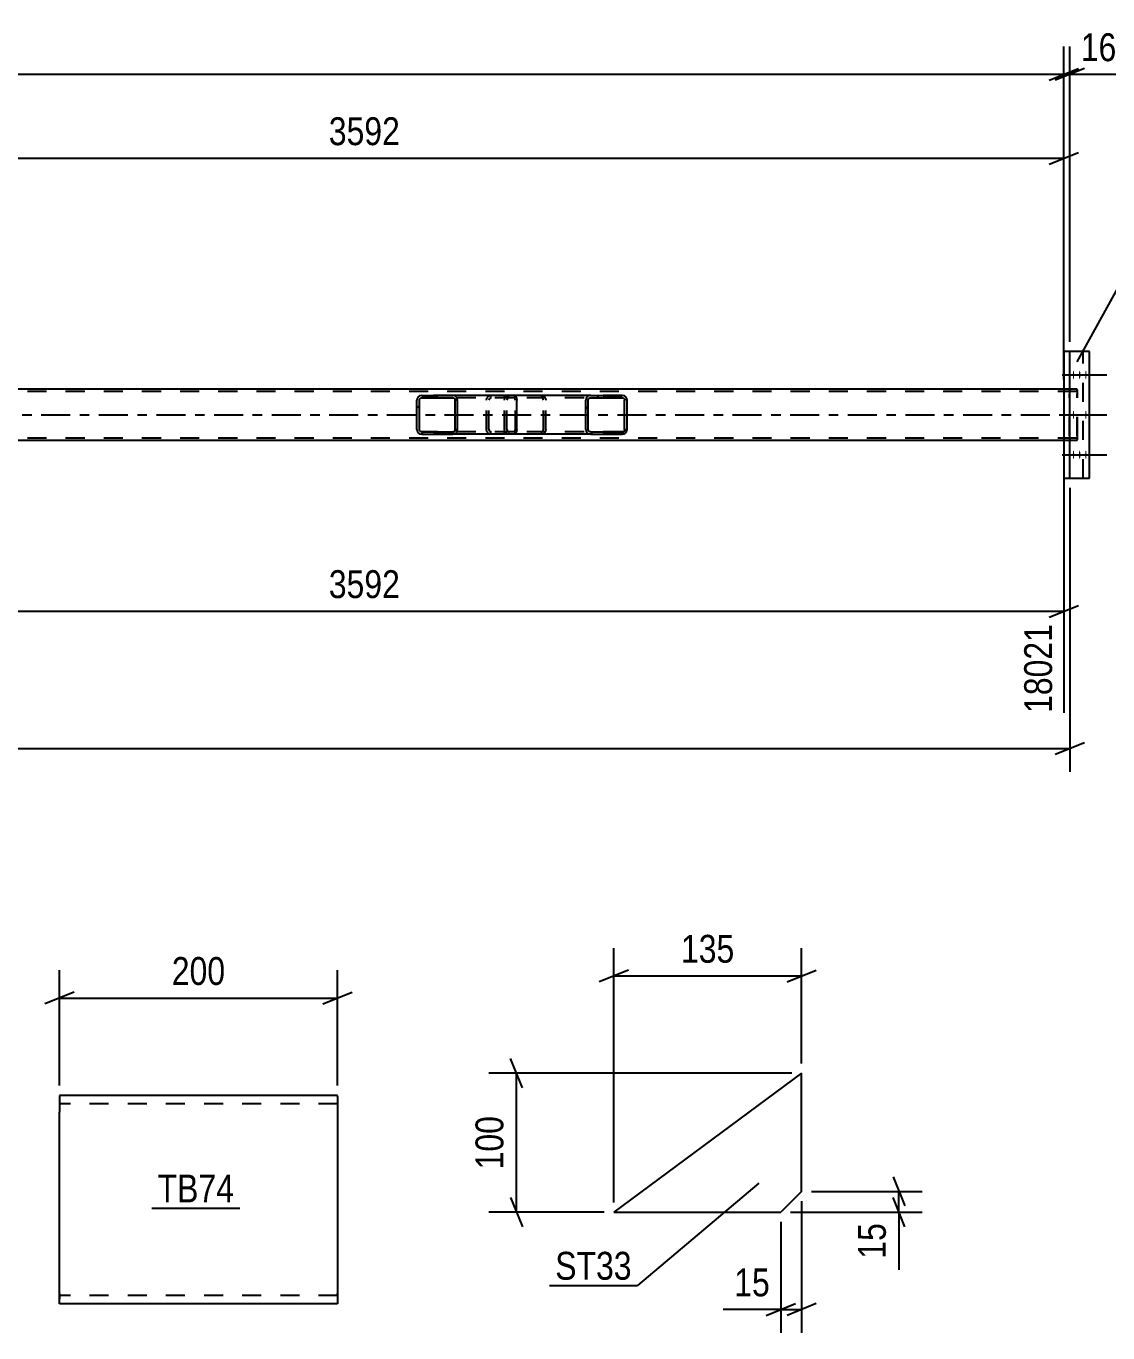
# Model space of a CAD drawing. Header units: millimetres. Extents: x 0 to 841, y 0 to 594.
# Drawn here: x 614.4 to 725.6, y 128.6 to 262.8 of the extents above; entities that cross this region are included whole.
import ezdxf

# ---------------------------------------------------------------- set-up
doc = ezdxf.new("R2010")
doc.units = ezdxf.units.MM
doc.linetypes.add('DXK_LINE_DOT2', pattern=[3.9198, 1.9599, -1.9599])
doc.linetypes.add('DXK_LINE_DOT3', pattern=[5.9187, 2.979, -0.9799, 0.9799, -0.9799])
doc.styles.add('Arial Narrow', font='ARIALN.TTF', dxfattribs={"height": 0.2})

# ---------------------------------------------------------------- blocks, each defined once
blk = doc.blocks.new('Part-717033707-3435 - 3292')
at = {"linetype": 'Continuous'}
h = blk.add_hatch(dxfattribs=at)
h.set_pattern_fill('', scale=0.7, style=0, pattern_type=0)
h.set_pattern_definition([(45, (658.716, 224.5906), (-1.57154, 1.57154), [])])
h.paths.add_polyline_path([(658.75, 224.41), (658.72, 224.59), (658.61, 224.75), (658.44, 224.85), (658.25, 224.89), (655.07, 224.89), (654.87, 224.85), (654.71, 224.75), (654.6, 224.59), (654.56, 224.41), (654.56, 221.37), (654.6, 221.18), (654.71, 221.03), (654.87, 220.92), (655.07, 220.89), (658.25, 220.89), (658.44, 220.92), (658.61, 221.03), (658.72, 221.18), (658.75, 221.37)])
h.paths.add_polyline_path([(658.48, 221.28), (658.43, 221.2), (658.35, 221.15), (658.25, 221.13), (655.07, 221.13), (654.97, 221.15), (654.89, 221.2), (654.83, 221.28), (654.82, 221.37), (654.82, 224.41), (654.83, 224.5), (654.89, 224.58), (654.97, 224.63), (655.07, 224.65), (658.25, 224.65), (658.35, 224.63), (658.43, 224.58), (658.48, 224.5), (658.5, 224.41), (658.5, 221.37)])
at = {"color": 2, "linetype": 'Continuous'}
for p, q in [((654.6, 224.59), (654.56, 224.41)), ((654.56, 221.37), (654.56, 224.41)), ((654.82, 224.41), (654.83, 224.5)), ((654.82, 221.37), (654.82, 224.41)), ((654.83, 224.5), (654.89, 224.58)), ((655.07, 224.89), (654.87, 224.85)), ((654.89, 224.58), (654.97, 224.63)), ((654.97, 224.63), (655.07, 224.65)), ((655.07, 224.89), (658.25, 224.89)), ((655.07, 224.65), (658.25, 224.65)), ((664.55, 224.89), (658.25, 224.89)), ((658.44, 224.85), (658.25, 224.89)), ((658.25, 224.65), (658.35, 224.63)), ((658.35, 224.63), (658.43, 224.58)), ((658.43, 224.58), (658.48, 224.5)), ((658.48, 224.5), (658.5, 224.41)), ((658.5, 221.37), (658.5, 224.41)), ((658.75, 224.41), (658.72, 224.59)), ((658.75, 221.37), (658.75, 224.41)), ((664.55, 224.89), (664.66, 224.85)), ((664.66, 224.85), (664.74, 224.75)), ((664.74, 224.75), (664.8, 224.59)), ((664.8, 224.59), (664.82, 224.41)), ((664.82, 221.37), (664.82, 224.41)), ((654.56, 221.37), (654.6, 221.18)), ((654.83, 221.28), (654.82, 221.37)), ((654.89, 221.2), (654.83, 221.28)), ((654.87, 220.92), (655.07, 220.89)), ((654.97, 221.15), (654.89, 221.2)), ((655.07, 221.13), (654.97, 221.15)), ((655.07, 221.13), (658.25, 221.13)), ((655.07, 220.89), (658.25, 220.89)), ((658.35, 221.15), (658.25, 221.13)), ((658.25, 220.89), (658.44, 220.92)), ((664.55, 220.89), (658.25, 220.89)), ((658.43, 221.2), (658.35, 221.15)), ((658.48, 221.28), (658.43, 221.2)), ((658.5, 221.37), (658.48, 221.28)), ((658.72, 221.18), (658.75, 221.37)), ((664.66, 220.92), (664.55, 220.89)), ((664.74, 221.03), (664.66, 220.92)), ((664.8, 221.18), (664.74, 221.03)), ((664.82, 221.37), (664.8, 221.18))]:
    blk.add_line(p, q, dxfattribs=at)
at = {"color": 7, "linetype": 'DXK_LINE_DOT2'}
for p, q in [((658.25, 224.89), (655.07, 224.89)), ((664.55, 224.65), (655.07, 224.65)), ((661.72, 224.41), (661.75, 224.59)), ((661.72, 221.37), (661.72, 224.41)), ((661.99, 224.5), (661.97, 224.41)), ((661.97, 221.37), (661.97, 224.41)), ((662.04, 224.58), (661.99, 224.5)), ((662.03, 224.85), (662.22, 224.89)), ((662.12, 224.63), (662.04, 224.58)), ((662.22, 224.65), (662.12, 224.63)), ((663.56, 224.65), (663.56, 224.89)), ((664.6, 224.63), (664.55, 224.65)), ((664.65, 224.58), (664.6, 224.63)), ((664.68, 224.5), (664.65, 224.58)), ((664.69, 224.41), (664.68, 224.5)), ((664.69, 221.37), (664.69, 224.41)), ((664.55, 221.13), (655.07, 221.13)), ((658.25, 220.89), (655.07, 220.89)), ((661.75, 221.18), (661.72, 221.37)), ((661.97, 221.37), (661.99, 221.28)), ((661.99, 221.28), (662.04, 221.2)), ((662.22, 220.89), (662.03, 220.92)), ((662.04, 221.2), (662.06, 221.18)), ((662.06, 221.18), (662.12, 221.15)), ((662.12, 221.15), (662.22, 221.13)), ((663.56, 220.89), (663.56, 221.13)), ((664.55, 221.13), (664.6, 221.15)), ((664.6, 221.15), (664.65, 221.2)), ((664.65, 221.2), (664.68, 221.28)), ((664.68, 221.28), (664.69, 221.37))]:
    blk.add_line(p, q, dxfattribs=at)
at = {"color": 2, "linetype": 'Continuous'}
for centre, start, end in [((655.05, 224.39), 111.1941, 156.1506), ((658.27, 224.39), 23.8494, 68.8059), ((655.05, 221.38), 203.8494, 248.8059), ((658.27, 221.38), 291.1941, 336.1506)]:
    blk.add_arc(centre, 0.492, start, end, dxfattribs=at)
at = {"color": 7, "linetype": 'DXK_LINE_DOT2'}
for centre, start, end in [((662.2, 224.39), 111.1941, 156.1506), ((662.2, 221.38), 203.8494, 248.8059)]:
    blk.add_arc(centre, 0.492, start, end, dxfattribs=at)
blk = doc.blocks.new('Part-717033707-3454 - 3292')
at = {"linetype": 'Continuous'}
h = blk.add_hatch(dxfattribs=at)
h.set_pattern_fill('', scale=0.7, style=0, pattern_type=0)
h.set_pattern_definition([(45, (676.1276, 224.5906), (-1.57154, 1.57154), [])])
h.paths.add_polyline_path([(676.17, 224.41), (676.13, 224.59), (676.02, 224.75), (675.85, 224.85), (675.66, 224.89), (672.42, 224.89), (672.23, 224.85), (672.06, 224.75), (671.95, 224.59), (671.91, 224.41), (671.91, 221.37), (671.95, 221.18), (672.06, 221.03), (672.23, 220.92), (672.42, 220.89), (675.66, 220.89), (675.85, 220.92), (676.02, 221.03), (676.13, 221.18), (676.17, 221.37)])
h.paths.add_polyline_path([(675.89, 221.28), (675.84, 221.2), (675.75, 221.15), (675.66, 221.13), (672.42, 221.13), (672.32, 221.15), (672.24, 221.2), (672.18, 221.28), (672.17, 221.37), (672.17, 224.41), (672.18, 224.5), (672.24, 224.58), (672.32, 224.63), (672.42, 224.65), (675.66, 224.65), (675.75, 224.63), (675.84, 224.58), (675.89, 224.5), (675.91, 224.41), (675.91, 221.37)])
at = {"color": 7, "linetype": 'DXK_LINE_DOT2'}
for p, q in [((663.56, 224.41), (663.6, 224.59)), ((663.56, 221.37), (663.56, 224.41)), ((663.83, 224.5), (663.82, 224.41)), ((663.82, 221.37), (663.82, 224.41)), ((663.89, 224.58), (663.83, 224.5)), ((663.88, 224.85), (664.07, 224.89)), ((663.97, 224.63), (663.89, 224.58)), ((664.07, 224.65), (663.97, 224.63)), ((664.55, 224.89), (664.07, 224.89)), ((675.66, 224.65), (664.07, 224.65)), ((667.31, 224.89), (667.5, 224.85)), ((667.4, 224.63), (667.31, 224.65)), ((667.49, 224.58), (667.4, 224.63)), ((667.54, 224.5), (667.49, 224.58)), ((667.56, 224.41), (667.54, 224.5)), ((667.56, 221.37), (667.56, 224.41)), ((667.78, 224.59), (667.82, 224.41)), ((667.82, 221.37), (667.82, 224.41)), ((675.66, 224.89), (672.42, 224.89)), ((663.6, 221.18), (663.56, 221.37)), ((663.82, 221.37), (663.83, 221.28)), ((663.83, 221.28), (663.89, 221.2)), ((664.07, 220.89), (663.88, 220.92)), ((663.89, 221.2), (663.97, 221.15)), ((663.97, 221.15), (664.07, 221.13)), ((675.66, 221.13), (664.07, 221.13)), ((664.55, 220.89), (664.07, 220.89)), ((667.31, 221.13), (667.4, 221.15)), ((667.5, 220.92), (667.31, 220.89)), ((667.4, 221.15), (667.49, 221.2)), ((667.49, 221.2), (667.54, 221.28)), ((667.54, 221.28), (667.56, 221.37)), ((667.82, 221.37), (667.78, 221.18)), ((675.66, 220.89), (672.42, 220.89))]:
    blk.add_line(p, q, dxfattribs=at)
at = {"color": 2, "linetype": 'Continuous'}
for p, q in [((672.42, 224.89), (664.55, 224.89)), ((671.95, 224.59), (671.91, 224.41)), ((671.91, 221.37), (671.91, 224.41)), ((672.17, 224.41), (672.18, 224.5)), ((672.17, 221.37), (672.17, 224.41)), ((672.18, 224.5), (672.24, 224.58)), ((672.42, 224.89), (672.23, 224.85)), ((672.24, 224.58), (672.32, 224.63)), ((672.32, 224.63), (672.42, 224.65)), ((672.42, 224.89), (675.66, 224.89)), ((672.42, 224.65), (675.66, 224.65)), ((675.85, 224.85), (675.66, 224.89)), ((675.66, 224.65), (675.75, 224.63)), ((675.75, 224.63), (675.84, 224.58)), ((675.84, 224.58), (675.89, 224.5)), ((675.89, 224.5), (675.91, 224.41)), ((675.91, 221.37), (675.91, 224.41)), ((676.17, 224.41), (676.13, 224.59)), ((676.17, 221.37), (676.17, 224.41)), ((672.42, 220.89), (664.55, 220.89)), ((671.91, 221.37), (671.95, 221.18)), ((672.18, 221.28), (672.17, 221.37)), ((672.24, 221.2), (672.18, 221.28)), ((672.23, 220.92), (672.42, 220.89)), ((672.32, 221.15), (672.24, 221.2)), ((672.42, 221.13), (672.32, 221.15)), ((672.42, 221.13), (675.66, 221.13)), ((672.42, 220.89), (675.66, 220.89)), ((675.75, 221.15), (675.66, 221.13)), ((675.66, 220.89), (675.85, 220.92)), ((675.84, 221.2), (675.75, 221.15)), ((675.89, 221.28), (675.84, 221.2)), ((675.91, 221.37), (675.89, 221.28)), ((676.13, 221.18), (676.17, 221.37))]:
    blk.add_line(p, q, dxfattribs=at)
at = {"color": 7, "linetype": 'DXK_LINE_DOT2'}
for centre, start, end in [((664.05, 224.39), 110.7583, 155.6801), ((667.33, 224.39), 24.3199, 69.2417), ((664.05, 221.39), 204.3199, 249.2417), ((667.33, 221.39), 290.7583, 335.6801)]:
    blk.add_arc(centre, 0.496, start, end, dxfattribs=at)
at = {"color": 2, "linetype": 'Continuous'}
for centre, start, end in [((672.4, 224.39), 110.7583, 155.68), ((675.68, 224.39), 24.32, 69.2417), ((672.4, 221.39), 204.32, 249.2417), ((675.68, 221.39), 290.7583, 335.68)]:
    blk.add_arc(centre, 0.496, start, end, dxfattribs=at)
blk = doc.blocks.new('Part-717033707-3483 - 3292')
at = {"color": 2, "linetype": 'Continuous'}
for p, q in [((723.66, 229.39), (721.02, 229.39)), ((721.02, 229.39), (721.02, 216.39)), ((721.65, 216.39), (721.65, 229.39)), ((723.66, 216.39), (723.66, 229.39)), ((721.02, 216.39), (723.66, 216.39))]:
    blk.add_line(p, q, dxfattribs=at)
at = {"color": 7, "linetype": 'DXK_LINE_DOT2'}
blk.add_line((723.03, 216.39), (723.03, 229.39), dxfattribs=at)
blk = doc.blocks.new('Part-717033707-3524 - 3292')
at = {"color": 7, "linetype": 'DXK_LINE_DOT2'}
for p, q in [((722.36, 225.29), (59.62, 225.29)), ((722.36, 225.53), (721.02, 225.53)), ((721.62, 225.23), (721.61, 225.05)), ((721.61, 220.73), (721.61, 225.05)), ((721.63, 225.39), (721.62, 225.23)), ((721.66, 225.49), (721.63, 225.39)), ((721.65, 225.14), (721.66, 225.22)), ((721.65, 225.07), (721.65, 225.14)), ((721.65, 225.05), (721.65, 225.07)), ((721.65, 220.73), (721.65, 225.05)), ((721.69, 225.53), (721.66, 225.49)), ((721.66, 225.22), (721.67, 225.27)), ((721.67, 225.27), (721.69, 225.29)), ((722.39, 225.49), (722.36, 225.53)), ((722.36, 225.29), (722.38, 225.27)), ((722.38, 225.27), (722.39, 225.22)), ((722.42, 225.39), (722.39, 225.49)), ((722.39, 225.22), (722.4, 225.14)), ((722.4, 225.14), (722.4, 225.05)), ((722.4, 220.73), (722.4, 225.05)), ((722.43, 225.23), (722.42, 225.39)), ((722.44, 225.05), (722.43, 225.23)), ((722.44, 220.73), (722.44, 225.05)), ((722.36, 220.49), (59.62, 220.49)), ((722.36, 220.25), (721.02, 220.25)), ((721.61, 220.73), (721.62, 220.54)), ((721.62, 220.54), (721.63, 220.39)), ((721.63, 220.39), (721.66, 220.28)), ((721.65, 220.64), (721.65, 220.73)), ((721.66, 220.56), (721.65, 220.64)), ((721.67, 220.51), (721.66, 220.56)), ((721.66, 220.28), (721.69, 220.25)), ((721.69, 220.49), (721.67, 220.51)), ((722.38, 220.51), (722.36, 220.49)), ((722.36, 220.25), (722.39, 220.28)), ((722.39, 220.56), (722.38, 220.51)), ((722.4, 220.64), (722.39, 220.56)), ((722.39, 220.28), (722.42, 220.39)), ((722.4, 220.73), (722.4, 220.64)), ((722.42, 220.39), (722.43, 220.54)), ((722.43, 220.54), (722.44, 220.73))]:
    blk.add_line(p, q, dxfattribs=at)
at = {"color": 2, "linetype": 'Continuous'}
for p, q in [((721.02, 225.53), (582.54, 225.53)), ((721.02, 220.25), (582.54, 220.25))]:
    blk.add_line(p, q, dxfattribs=at)
at = {"color": 7, "linetype": 'DXK_LINE_DOT3'}
blk.add_line((59.62, 222.89), (722.02, 222.89), dxfattribs=at)
blk = doc.blocks.new('Bolt-717033707-3553 - 3292')
at = {"linetype": 'Continuous'}
for points in [[(721.95, 226.99), (721.95, 227.08), (721.96, 227.17), (721.97, 227.25), (721.97, 227.31), (721.99, 227.37), (722, 227.41), (722.01, 227.42), (722.03, 227.42), (722.04, 227.41), (722.05, 227.37), (722.07, 227.31), (722.08, 227.25), (722.08, 227.17), (722.09, 227.08), (722.09, 226.99), (722.09, 226.9), (722.08, 226.81), (722.08, 226.73), (722.07, 226.66), (722.05, 226.61), (722.04, 226.57), (722.03, 226.55), (722.01, 226.55), (722, 226.57), (721.99, 226.61), (721.97, 226.66), (721.97, 226.73), (721.96, 226.81), (721.95, 226.9)], [(722.59, 226.99), (722.59, 227.08), (722.59, 227.17), (722.6, 227.25), (722.61, 227.31), (722.62, 227.37), (722.64, 227.41), (722.65, 227.42), (722.66, 227.42), (722.68, 227.41), (722.69, 227.37), (722.7, 227.31), (722.71, 227.25), (722.72, 227.17), (722.72, 227.08), (722.72, 226.99), (722.72, 226.9), (722.72, 226.81), (722.71, 226.73), (722.7, 226.66), (722.69, 226.61), (722.68, 226.57), (722.66, 226.55), (722.65, 226.55), (722.64, 226.57), (722.62, 226.61), (722.61, 226.66), (722.6, 226.73), (722.59, 226.81), (722.59, 226.9)], [(723.22, 226.99), (723.23, 227.08), (723.23, 227.17), (723.24, 227.25), (723.25, 227.31), (723.26, 227.37), (723.27, 227.41), (723.29, 227.42), (723.3, 227.42), (723.31, 227.41), (723.33, 227.37), (723.34, 227.31), (723.35, 227.25), (723.35, 227.17), (723.36, 227.08), (723.36, 226.99), (723.36, 226.9), (723.35, 226.81), (723.35, 226.73), (723.34, 226.66), (723.33, 226.61), (723.31, 226.57), (723.3, 226.55), (723.29, 226.55), (723.27, 226.57), (723.26, 226.61), (723.25, 226.66), (723.24, 226.73), (723.23, 226.81), (723.23, 226.9)], [(721.95, 222.89), (721.95, 222.98), (721.96, 223.07), (721.97, 223.15), (721.97, 223.21), (721.99, 223.27), (722, 223.31), (722.01, 223.32), (722.03, 223.32), (722.04, 223.31), (722.05, 223.27), (722.07, 223.21), (722.08, 223.15), (722.08, 223.07), (722.09, 222.98), (722.09, 222.89), (722.09, 222.8), (722.08, 222.71), (722.08, 222.63), (722.07, 222.56), (722.05, 222.51), (722.04, 222.47), (722.03, 222.45), (722.01, 222.45), (722, 222.47), (721.99, 222.51), (721.97, 222.56), (721.97, 222.63), (721.96, 222.71), (721.95, 222.8)], [(723.22, 222.89), (723.23, 222.98), (723.23, 223.07), (723.24, 223.15), (723.25, 223.21), (723.26, 223.27), (723.27, 223.31), (723.29, 223.32), (723.3, 223.32), (723.31, 223.31), (723.33, 223.27), (723.34, 223.21), (723.35, 223.15), (723.35, 223.07), (723.36, 222.98), (723.36, 222.89), (723.36, 222.8), (723.35, 222.71), (723.35, 222.63), (723.34, 222.56), (723.33, 222.51), (723.31, 222.47), (723.3, 222.45), (723.29, 222.45), (723.27, 222.47), (723.26, 222.51), (723.25, 222.56), (723.24, 222.63), (723.23, 222.71), (723.23, 222.8)], [(721.95, 218.79), (721.95, 218.88), (721.96, 218.97), (721.97, 219.05), (721.97, 219.11), (721.99, 219.17), (722, 219.21), (722.01, 219.22), (722.03, 219.22), (722.04, 219.21), (722.05, 219.17), (722.07, 219.11), (722.08, 219.05), (722.08, 218.97), (722.09, 218.88), (722.09, 218.79), (722.09, 218.7), (722.08, 218.61), (722.08, 218.53), (722.07, 218.46), (722.05, 218.41), (722.04, 218.37), (722.03, 218.35), (722.01, 218.35), (722, 218.37), (721.99, 218.41), (721.97, 218.46), (721.97, 218.53), (721.96, 218.61), (721.95, 218.7)], [(722.59, 218.79), (722.59, 218.88), (722.59, 218.97), (722.6, 219.05), (722.61, 219.11), (722.62, 219.17), (722.64, 219.21), (722.65, 219.22), (722.66, 219.22), (722.68, 219.21), (722.69, 219.17), (722.7, 219.11), (722.71, 219.05), (722.72, 218.97), (722.72, 218.88), (722.72, 218.79), (722.72, 218.7), (722.72, 218.61), (722.71, 218.53), (722.7, 218.46), (722.69, 218.41), (722.68, 218.37), (722.66, 218.35), (722.65, 218.35), (722.64, 218.37), (722.62, 218.41), (722.61, 218.46), (722.6, 218.53), (722.59, 218.61), (722.59, 218.7)], [(723.22, 218.79), (723.23, 218.88), (723.23, 218.97), (723.24, 219.05), (723.25, 219.11), (723.26, 219.17), (723.27, 219.21), (723.29, 219.22), (723.3, 219.22), (723.31, 219.21), (723.33, 219.17), (723.34, 219.11), (723.35, 219.05), (723.35, 218.97), (723.36, 218.88), (723.36, 218.79), (723.36, 218.7), (723.35, 218.61), (723.35, 218.53), (723.34, 218.46), (723.33, 218.41), (723.31, 218.37), (723.3, 218.35), (723.29, 218.35), (723.27, 218.37), (723.26, 218.41), (723.25, 218.46), (723.24, 218.53), (723.23, 218.61), (723.23, 218.7)]]:
    blk.add_hatch(color=1, dxfattribs=at).paths.add_polyline_path(points)
at = {"color": 1, "linetype": 'Continuous'}
for p, q in [((720.87, 226.99), (724.15, 226.99)), ((721.51, 226.99), (724.79, 226.99)), ((722.15, 226.99), (725.43, 226.99)), ((720.87, 222.89), (724.15, 222.89)), ((722.15, 222.89), (725.43, 222.89)), ((720.87, 218.79), (724.15, 218.79)), ((721.51, 218.79), (724.79, 218.79)), ((722.15, 218.79), (725.43, 218.79))]:
    blk.add_line(p, q, dxfattribs=at)
blk = doc.blocks.new('Part-717033707-54302 - 54301')
at = {"color": 2, "linetype": 'Continuous'}
for p, q in [((694.09, 155.24), (674.8, 140.96)), ((694.09, 143.1), (694.09, 155.24)), ((694.09, 143.1), (691.95, 140.96)), ((674.8, 140.96), (691.95, 140.96))]:
    blk.add_line(p, q, dxfattribs=at)
blk = doc.blocks.new('Part-717033707-54313 - 54312')
at = {"color": 2, "linetype": 'Continuous'}
for p, q in [((617.85, 152.96), (617.85, 151.25)), ((646.42, 152.96), (617.85, 152.96)), ((646.42, 152.83), (646.42, 152.96)), ((646.42, 152.83), (646.42, 151.25)), ((617.85, 132.59), (617.85, 151.25)), ((646.42, 151.25), (646.42, 131.53)), ((617.85, 131.66), (617.85, 132.59)), ((617.85, 131.53), (617.85, 131.66)), ((646.42, 131.53), (617.85, 131.53))]:
    blk.add_line(p, q, dxfattribs=at)
at = {"color": 7, "linetype": 'DXK_LINE_DOT2'}
for p, q in [((646.42, 152.1), (617.85, 152.1)), ((646.42, 152.46), (646.42, 151.25)), ((617.85, 132.59), (617.85, 132.04)), ((617.85, 132.39), (617.85, 132.46)), ((646.42, 132.39), (617.85, 132.39)), ((646.42, 132.46), (646.42, 132.59)), ((646.42, 132.39), (646.42, 132.46)), ((646.42, 132.39), (646.42, 132.46)), ((617.85, 131.53), (617.85, 131.53))]:
    blk.add_line(p, q, dxfattribs=at)
blk = doc.blocks.new('StraightDimension-717033707-51858 - 3292')
at = {"color": 7, "linetype": 'Continuous'}
for p, q in [((721.02, 219.25), (721.02, 192.26)), ((577.34, 218.85), (577.34, 192.26)), ((578.84, 203.31), (575.84, 202.11)), ((719.52, 202.11), (722.52, 203.31)), ((577.34, 202.71), (721.02, 202.71))]:
    blk.add_line(p, q, dxfattribs=at)
at = {"color": 0}
blk.add_wipeout([(653.44, 203.46), (653.44, 207.66), (644.92, 207.66), (644.92, 203.46)], dxfattribs=at)
at = {"color": 3, "style": 'Arial Narrow'}
blk.add_text('3592', height=2.863, dxfattribs=at).set_placement((645.52, 204.06))
at = {"color": 0, "linetype": 'Continuous'}
blk.add_wipeout([(720.42, 202.01), (716.22, 202.01), (716.22, 191.66), (720.42, 191.66)], dxfattribs=at)
at = {"color": 3, "linetype": 'Continuous', "style": 'Arial Narrow'}
blk.add_text('18021', height=2.863, rotation=90.0002, dxfattribs=at).set_placement((719.82, 192.26))
blk = doc.blocks.new('StraightDimension-717033707-3647 - 3292')
at = {"color": 7, "linetype": 'Continuous'}
for p, q in [((721.02, 230.39), (721.02, 260.73)), ((51, 257.88), (721.02, 257.88)), ((719.52, 257.28), (722.52, 258.48))]:
    blk.add_line(p, q, dxfattribs=at)
blk = doc.blocks.new('StraightDimension-717033707-51809 - 3292')
at = {"color": 7, "linetype": 'Continuous'}
for p, q in [((577.34, 226.93), (577.34, 252.1)), ((721.02, 226.53), (721.02, 252.1)), ((578.84, 249.85), (575.84, 248.65)), ((719.52, 248.65), (722.52, 249.85)), ((577.34, 249.25), (721.02, 249.25))]:
    blk.add_line(p, q, dxfattribs=at)
at = {"color": 0}
blk.add_wipeout([(653.44, 250), (653.44, 254.2), (644.92, 254.2), (644.92, 250)], dxfattribs=at)
at = {"color": 3, "style": 'Arial Narrow'}
blk.add_text('3592', height=2.863, dxfattribs=at).set_placement((645.52, 250.6))
blk = doc.blocks.new('StraightDimension-717033707-3597 - 3292')
at = {"color": 7, "linetype": 'Continuous'}
for p, q in [((721.65, 215.39), (721.65, 186.22)), ((50.36, 188.62), (721.65, 188.62)), ((720.15, 188.02), (723.15, 189.22))]:
    blk.add_line(p, q, dxfattribs=at)
blk = doc.blocks.new('StraightDimension-717033707-3657 - 3292')
at = {"color": 7, "linetype": 'Continuous'}
for p, q in [((721.02, 230.39), (721.02, 260.73)), ((721.65, 230.39), (721.65, 260.73)), ((719.52, 257.28), (722.52, 258.48)), ((723.15, 258.48), (720.15, 257.28)), ((721.02, 257.88), (721.65, 257.88)), ((721.65, 257.88), (727.55, 257.88)), ((721.65, 257.88), (727.55, 257.88))]:
    blk.add_line(p, q, dxfattribs=at)
at = {"color": 0}
blk.add_wipeout([(727.03, 258.63), (727.03, 262.83), (722.17, 262.83), (722.17, 258.63)], dxfattribs=at)
at = {"color": 3, "style": 'Arial Narrow'}
blk.add_text('16', height=2.863, dxfattribs=at).set_placement((722.77, 259.23))
blk = doc.blocks.new('StraightDimension-717033707-54552 - 54301')
at = {"color": 7, "linetype": 'Continuous'}
for p, q in [((694.09, 142.1), (694.09, 128.56)), ((691.95, 139.96), (691.95, 128.56)), ((691.95, 130.96), (686.04, 130.96)), ((691.95, 130.96), (686.04, 130.96)), ((690.45, 130.36), (693.45, 131.56)), ((691.95, 130.96), (694.09, 130.96)), ((695.59, 131.56), (692.59, 130.36))]:
    blk.add_line(p, q, dxfattribs=at)
at = {"color": 0}
blk.add_wipeout([(691.42, 131.71), (691.42, 135.91), (686.57, 135.91), (686.57, 131.71)], dxfattribs=at)
at = {"color": 3, "style": 'Arial Narrow'}
blk.add_text('15', height=2.863, dxfattribs=at).set_placement((687.17, 132.31))
blk = doc.blocks.new('StraightDimension-717033707-54544 - 54301')
at = {"color": 7, "linetype": 'Continuous'}
for p, q in [((703.49, 144.6), (704.69, 141.6)), ((695.09, 143.1), (706.49, 143.1)), ((704.69, 139.46), (703.49, 142.46)), ((704.09, 140.96), (704.09, 143.1)), ((692.95, 140.96), (706.49, 140.96)), ((704.09, 140.96), (704.09, 135.05)), ((704.09, 140.96), (704.09, 135.05))]:
    blk.add_line(p, q, dxfattribs=at)
at = {"color": 0}
blk.add_wipeout([(703.34, 140.43), (699.14, 140.43), (699.14, 135.58), (703.34, 135.58)], dxfattribs=at)
at = {"color": 3, "style": 'Arial Narrow'}
blk.add_text('15', height=2.863, rotation=90.0002, dxfattribs=at).set_placement((702.74, 136.18))
blk = doc.blocks.new('StraightDimension-717033707-54556 - 54301')
at = {"color": 7, "linetype": 'Continuous'}
for p, q in [((674.8, 141.96), (674.8, 168.09)), ((694.09, 156.24), (694.09, 168.09)), ((676.3, 165.84), (673.3, 164.64)), ((674.8, 165.24), (694.09, 165.24)), ((692.59, 164.64), (695.59, 165.84))]:
    blk.add_line(p, q, dxfattribs=at)
at = {"color": 0}
blk.add_wipeout([(687.79, 165.99), (687.79, 170.19), (681.1, 170.19), (681.1, 165.99)], dxfattribs=at)
at = {"color": 3, "style": 'Arial Narrow'}
blk.add_text('135', height=2.863, dxfattribs=at).set_placement((681.7, 166.59))
blk = doc.blocks.new('StraightDimension-717033707-54548 - 54301')
at = {"color": 7, "linetype": 'Continuous'}
for p, q in [((665.4, 153.74), (664.2, 156.74)), ((693.09, 155.24), (661.95, 155.24)), ((664.8, 140.96), (664.8, 155.24)), ((664.2, 142.46), (665.4, 139.46)), ((673.8, 140.96), (661.95, 140.96))]:
    blk.add_line(p, q, dxfattribs=at)
at = {"color": 0}
blk.add_wipeout([(664.05, 151.44), (659.85, 151.44), (659.85, 144.76), (664.05, 144.76)], dxfattribs=at)
at = {"color": 3, "style": 'Arial Narrow'}
blk.add_text('100', height=2.863, rotation=90.0002, dxfattribs=at).set_placement((663.45, 145.36))
blk = doc.blocks.new('StraightDimension-717033707-54560 - 54312')
at = {"color": 7, "linetype": 'Continuous'}
for p, q in [((617.85, 153.96), (617.85, 165.81)), ((646.42, 153.96), (646.42, 165.81)), ((619.35, 163.56), (616.35, 162.36)), ((617.85, 162.96), (646.42, 162.96)), ((644.92, 162.36), (647.92, 163.56))]:
    blk.add_line(p, q, dxfattribs=at)
at = {"color": 0}
blk.add_wipeout([(635.48, 163.71), (635.48, 167.91), (628.79, 167.91), (628.79, 163.71)], dxfattribs=at)
at = {"color": 3, "style": 'Arial Narrow'}
blk.add_text('200', height=2.863, dxfattribs=at).set_placement((629.39, 164.31))
blk = doc.blocks.new('Mark-717033707-3479 - 3292')
at = {"color": 0}
blk.add_wipeout([(736.12, 238.12), (736.12, 241.12), (728.08, 241.12), (728.08, 238.12)], dxfattribs=at)
blk.add_wipeout([(736.12, 238.12), (736.12, 241.12), (728.08, 241.12), (728.08, 238.12)], dxfattribs=at)
at = {"color": 30, "linetype": 'Continuous'}
for p, q in [((722.41, 228.35), (727.48, 237.52)), ((727.48, 237.52), (736.72, 237.52))]:
    blk.add_line(p, q, dxfattribs=at)
at = {"color": 3, "style": 'Arial Narrow'}
blk.add_text('SP19', height=2.863, dxfattribs=at).set_placement((728.08, 238.12))
blk = doc.blocks.new('Mark-717033707-54670 - 54301')
at = {"color": 0}
blk.add_wipeout([(676.63, 134.02), (676.63, 137.02), (668.78, 137.02), (668.78, 134.02)], dxfattribs=at)
blk.add_wipeout([(676.63, 134.02), (676.63, 137.02), (668.78, 137.02), (668.78, 134.02)], dxfattribs=at)
at = {"color": 30, "linetype": 'Continuous'}
for p in [(689.69, 143.95), (668.18, 133.42)]:
    blk.add_line(p, (677.23, 133.42), dxfattribs=at)
at = {"color": 3, "style": 'Arial Narrow'}
blk.add_text('ST33', height=2.863, dxfattribs=at).set_placement((668.78, 134.02))
blk = doc.blocks.new('Mark-717033707-54673 - 54312')
at = {"color": 0}
blk.add_wipeout([(635.78, 141.96), (635.78, 144.96), (627.93, 144.96), (627.93, 141.96)], dxfattribs=at)
blk.add_wipeout([(635.78, 141.96), (635.78, 144.96), (627.93, 144.96), (627.93, 141.96)], dxfattribs=at)
at = {"color": 30, "linetype": 'Continuous'}
blk.add_line((627.33, 141.36), (636.38, 141.36), dxfattribs=at)
at = {"color": 3, "style": 'Arial Narrow'}
blk.add_text('TB74', height=2.863, dxfattribs=at).set_placement((627.93, 141.96))

msp = doc.modelspace()

# ---------------------------------------------------------------- block references
for name in ['StraightDimension-717033707-3647 - 3292', 'Part-717033707-3483 - 3292', 'Bolt-717033707-3553 - 3292', 'Part-717033707-3524 - 3292', 'Part-717033707-3435 - 3292', 'Part-717033707-3454 - 3292', 'StraightDimension-717033707-54560 - 54312', 'Part-717033707-54302 - 54301', 'Part-717033707-54313 - 54312']:
    msp.add_blockref(name, (0, 0))

# ---------------------------------------------------------------- next in the draw order: block references
for name in ['StraightDimension-717033707-51809 - 3292', 'StraightDimension-717033707-51858 - 3292', 'Mark-717033707-54673 - 54312', 'StraightDimension-717033707-54552 - 54301']:
    msp.add_blockref(name, (0, 0))

# ---------------------------------------------------------------- next in the draw order: block references
for name in ['StraightDimension-717033707-3657 - 3292', 'StraightDimension-717033707-3597 - 3292', 'StraightDimension-717033707-54544 - 54301']:
    msp.add_blockref(name, (0, 0))

# ---------------------------------------------------------------- next in the draw order: block references
for name in ['Mark-717033707-3479 - 3292', 'StraightDimension-717033707-54556 - 54301']:
    msp.add_blockref(name, (0, 0))

# ---------------------------------------------------------------- next in the draw order: block references
msp.add_blockref('StraightDimension-717033707-54548 - 54301', (0, 0))

# ---------------------------------------------------------------- next in the draw order: block references
msp.add_blockref('Mark-717033707-54670 - 54301', (0, 0))

doc.saveas('drawing.dxf')
